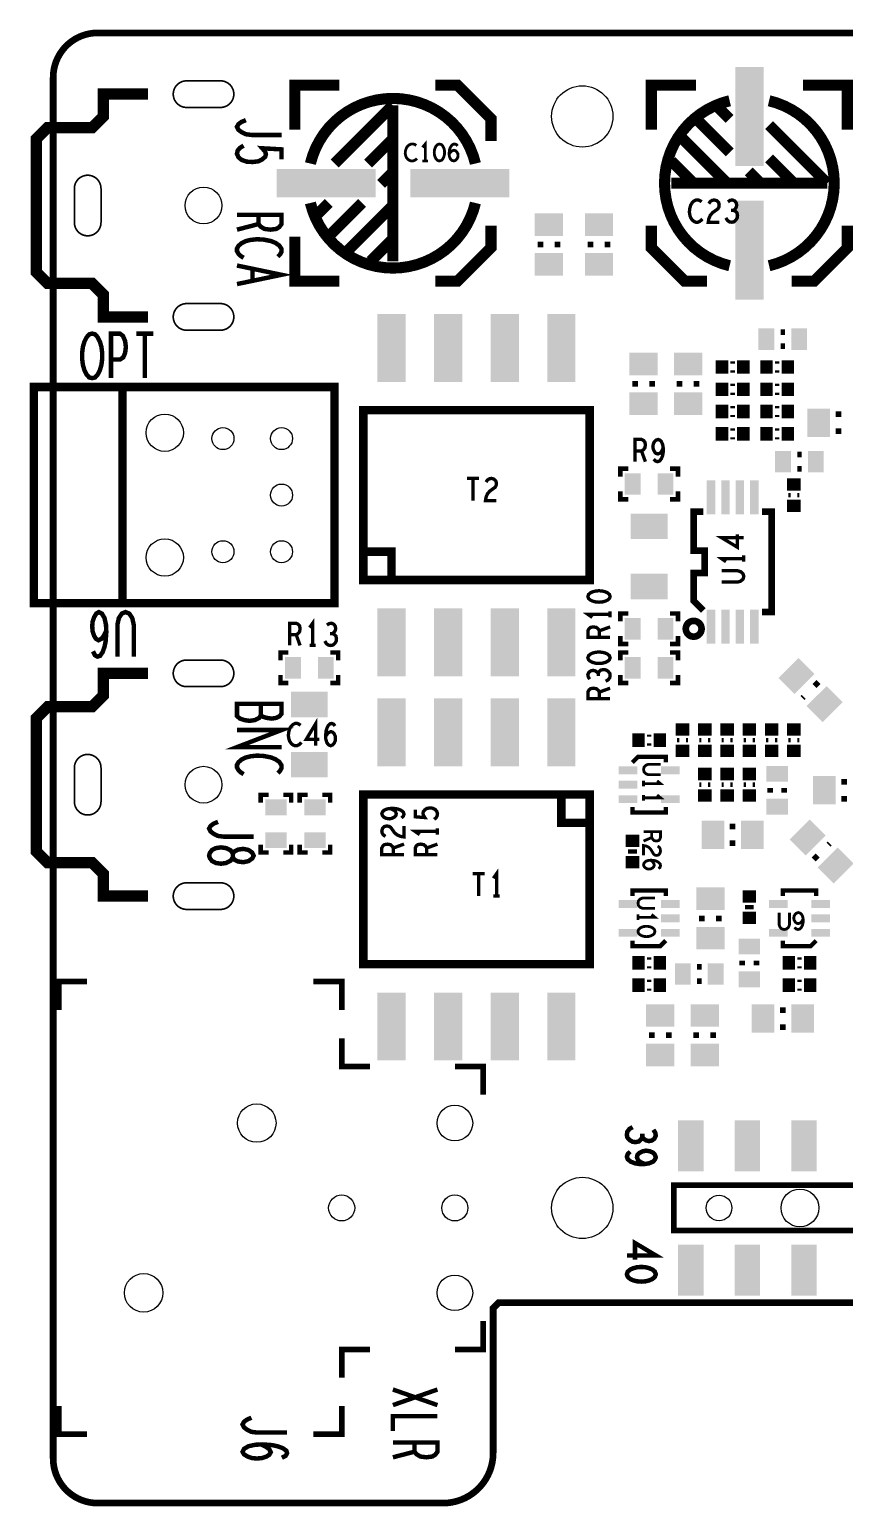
# Model space of a CAD drawing. Extents: x -1.1 to 98.7, y 7.6 to 73.9.
# Drawn here: x -1.1 to 35.5, y 7.6 to 73.9 of the extents above; entities that cross this region are included whole.
import ezdxf

# ---------------------------------------------------------------- set-up
doc = ezdxf.new("R2010")
doc.units = 0
doc.layers.get('0').update_dxf_attribs({"linetype": 'CONTINUOUS'})
for name, color, linetype in [('BOARD_ART', 7, 'CONTINUOUS'), ('PASTETOP_ART', 3, 'CONTINUOUS'), ('SILK_TOP_ART', 14, 'CONTINUOUS'), ('TRANSPORTPIAESII-1-4_DRL', 13, 'CONTINUOUS'), ('TRANSPORTPIAESII_ROU', 8, 'CONTINUOUS')]:
    doc.layers.add(name, color=color, linetype=linetype)

# ---------------------------------------------------------------- blocks, each defined once
blk = doc.blocks.new('RECTANGLE_72')
blk.add_solid([(0.4826, 0.3556), (0.4826, -0.3556), (-0.4826, 0.3556), (-0.4826, -0.3556)])
blk = doc.blocks.new('RECTANGLE_15')
blk.add_solid([(0.8255, 0.5715), (0.8255, -0.5715), (-0.8255, 0.5715), (-0.8255, -0.5715)])
blk = doc.blocks.new('RECTANGLE_18')
blk.add_solid([(0.508, 0.635), (0.508, -0.635), (-0.508, 0.635), (-0.508, -0.635)])
blk = doc.blocks.new('RECTANGLE_14')
blk.add_solid([(0.3556, 0.4826), (0.3556, -0.4826), (-0.3556, 0.4826), (-0.3556, -0.4826)])
blk = doc.blocks.new('CUSTOM_62')
for points in [[(-0.628616, 0.089804), (0.089804, 0.808224), (0.808224, 0.089804), (0.089804, 0.808224)], [(-0.808224, -0.089804), (-0.628616, 0.089804), (0.628616, -0.089804), (0.808224, 0.089804)], [(-0.089804, -0.808224), (-0.808224, -0.089804), (-0.089804, -0.808224), (0.628616, -0.089804)]]:
    blk.add_solid(points)
blk = doc.blocks.new('RECTANGLE_71')
blk.add_solid([(2.2225, 0.635), (2.2225, -0.635), (-2.2225, 0.635), (-2.2225, -0.635)])
blk = doc.blocks.new('RECTANGLE_63')
blk.add_solid([(0.1905, 0.762), (0.1905, -0.762), (-0.1905, 0.762), (-0.1905, -0.762)])
blk = doc.blocks.new('RECTANGLE_70')
blk.add_solid([(0.635, 2.2225), (0.635, -2.2225), (-0.635, 2.2225), (-0.635, -2.2225)])
blk = doc.blocks.new('RECTANGLE_68')
blk.add_solid([(0.635, 1.524), (0.635, -1.524), (-0.635, 1.524), (-0.635, -1.524)])
blk = doc.blocks.new('RECTANGLE_29')
blk.add_solid([(0.4191, 0.1778), (0.4191, -0.1778), (-0.4191, 0.1778), (-0.4191, -0.1778)])
blk = doc.blocks.new('RECTANGLE_17')
blk.add_solid([(0.2794, 0.3048), (0.2794, -0.3048), (-0.2794, 0.3048), (-0.2794, -0.3048)])
blk = doc.blocks.new('RECTANGLE_21')
blk.add_solid([(0.635, 0.508), (0.635, -0.508), (-0.635, 0.508), (-0.635, -0.508)])
blk = doc.blocks.new('RECTANGLE_16')
blk.add_solid([(0.3048, 0.2794), (0.3048, -0.2794), (-0.3048, 0.2794), (-0.3048, -0.2794)])
blk = doc.blocks.new('RECTANGLE_25')
blk.add_solid([(0.5715, 1.143), (0.5715, -1.143), (-0.5715, 1.143), (-0.5715, -1.143)])
blk = doc.blocks.new('ROUND_103')
blk.add_circle((0, 0), 0.495)
blk = doc.blocks.new('ROUND_26')
blk.add_circle((0, 0), 0.575)
blk = doc.blocks.new('ROUND_104')
blk.add_circle((0, 0), 0.584)
blk = doc.blocks.new('ROUND_106')
blk.add_circle((0, 0), 0.8)
blk = doc.blocks.new('ROUND_107')
blk.add_circle((0, 0), 0.826)
blk = doc.blocks.new('ROUND_27')
blk.add_circle((0, 0), 0.85)
blk = doc.blocks.new('ROUND_11')
blk.add_circle((0, 0), 0.838)
blk = doc.blocks.new('ROUND_108')
blk.add_circle((0, 0), 0.864)
blk = doc.blocks.new('ROUND_22')
blk.add_circle((0, 0), 1.375)

msp = doc.modelspace()

# ---------------------------------------------------------------- linework, layer by layer
at = {"layer": 'BOARD_ART', "const_width": 0.3}
for points in [[(2, 73.75, 0.4142136), (0, 71.75)], [(17.5, 7.75, 0.4142136), (19.75, 10)], [(0, 9.75, 0.4142136), (2, 7.75)]]:
    msp.add_lwpolyline(points, format="xyb", dxfattribs=at)
for points in [[(15, 73.75), (10, 73.75), (2, 73.75)], [(15, 73.75), (16.5, 73.75), (79, 73.75)], [(0, 71.75), (0, 9.75)], [(19.75, 10), (19.75, 16.5), (20, 16.75), (78.75, 16.75), (85.5, 16.75)], [(2, 7.75), (5, 7.75), (8, 7.75)], [(8, 7.75), (11.5, 7.75), (17.5, 7.75)]]:
    msp.add_lwpolyline(points, dxfattribs=at)
at = {"layer": 'SILK_TOP_ART'}
for points, const_width in [([(12.85, 71.4), (10.85, 71.4), (10.85, 69.4)], 0.5), ([(17.15, 71.4), (18.15, 71.4), (19.65, 69.9), (19.65, 68.9)], 0.5), ([(26.85, 69.4), (26.85, 71.4), (28.85, 71.4)], 0.5), ([(35.65, 69.4), (35.65, 71.4), (33.65, 71.4)], 0.5), ([(4.25, 61), (2.25, 61), (2.25, 62), (1.75, 62.5), (-0.25, 62.5), (-0.75, 63), (-0.75, 69), (-0.25, 69.5), (1.75, 69.5), (2.25, 70), (2.25, 71), (4.25, 71)], 0.508), ([(15.25, 70.5), (12.6349, 67.8849)], 0.5), ([(15.25, 63.5), (15.25, 70.5)], 0.5), ([(30.3651, 69.8849), (29.85, 70.4)], 0.5), ([(8.65, 69.8333), (8.45, 69.75), (8.3167, 69.65), (8.25, 69.5333), (8.3167, 69.4), (8.45, 69.3), (8.65, 69.2), (8.9166, 69.1667), (10.25, 69.1667)], 0.2), ([(30.3651, 68.3849), (28.95, 69.8)], 0.5), ([(34.75, 67), (32.1349, 69.6151)], 0.5), ([(15.25, 69), (14.1349, 67.8849)], 0.5), ([(30.25, 67), (28.25, 69)], 0.5), ([(8.5499, 68.6867), (8.3833, 68.5867), (8.2833, 68.47), (8.25, 68.32), (8.3167, 68.17), (8.45, 68.0533), (8.6833, 67.97), (8.95, 67.9533), (9.2166, 67.9867), (9.3833, 68.07), (9.5166, 68.1867), (9.55, 68.3033), (9.5166, 68.42), (9.3833, 68.57), (10.25, 68.52), (10.25, 68.07)], 0.2), ([(16.3003, 68.6985), (16.2368, 68.7366), (16.1628, 68.762), (16.0781, 68.762), (15.9828, 68.7239), (15.9088, 68.6604), (15.8558, 68.5842), (15.8135, 68.4572), (15.8029, 68.3429), (15.8241, 68.2286), (15.8558, 68.1524), (15.9193, 68.0762), (15.9934, 68.0254), (16.0675, 68), (16.1416, 68), (16.2157, 68.0254), (16.2792, 68.0635), (16.3321, 68.1143)], 0.127), ([(16.7025, 68), (16.7025, 68.762), (16.5755, 68.6096)], 0.127), ([(17.3375, 68.762), (17.2528, 68.7366), (17.1893, 68.6731), (17.147, 68.5969), (17.1152, 68.4953), (17.1047, 68.381), (17.1152, 68.2667), (17.147, 68.1651), (17.1893, 68.0889), (17.2528, 68.0254), (17.3375, 68), (17.4222, 68.0254), (17.4857, 68.0889), (17.528, 68.1651), (17.5598, 68.2667), (17.5703, 68.381), (17.5598, 68.4953), (17.528, 68.5969), (17.4857, 68.6731), (17.4222, 68.7366), (17.3375, 68.762)], 0.127), ([(17.7714, 68.3175), (17.8455, 68.4064), (17.909, 68.4572), (17.9937, 68.4826), (18.0678, 68.4572), (18.1207, 68.4064), (18.163, 68.3302), (18.1736, 68.2413), (18.163, 68.1651), (18.1207, 68.0889), (18.0572, 68.0254), (17.9831, 68), (17.8984, 68.0254), (17.8243, 68.1016), (17.782, 68.2159), (17.7714, 68.3429), (17.7926, 68.508), (17.8243, 68.5969), (17.8772, 68.6858), (17.9513, 68.7493), (18.0254, 68.762), (18.0995, 68.7366), (18.1524, 68.6731)], 0.127), ([(33.25, 67), (32.1349, 68.1151)], 0.5), ([(15.25, 67.5), (14.7224, 66.9724)], 0.5), ([(16.5755, 68), (16.8295, 68)], 0.127), ([(28.75, 67), (27.75, 68)], 0.5), ([(31.75, 67), (31.2224, 67.5276)], 0.5), ([(27.75, 67), (34.75, 67)], 0.5), ([(12.3651, 66.1151), (11.85, 65.6)], 0.5), ([(13.8651, 66.1151), (12.45, 64.7)], 0.5), ([(29.1067, 66.1667), (29.0367, 66.2167), (28.955, 66.25), (28.8617, 66.25), (28.7567, 66.2), (28.675, 66.1167), (28.6167, 66.0167), (28.57, 65.85), (28.5583, 65.7), (28.5817, 65.55), (28.6167, 65.45), (28.6867, 65.35), (28.7683, 65.2833), (28.85, 65.25), (28.9317, 65.25), (29.0133, 65.2833), (29.0833, 65.3333), (29.1417, 65.4)], 0.15), ([(29.4283, 66.0833), (29.4983, 66.1833), (29.58, 66.2333), (29.6733, 66.25), (29.79, 66.2167), (29.8717, 66.1333), (29.895, 66.0333), (29.8833, 65.9333), (29.8367, 65.85), (29.6033, 65.6833), (29.4983, 65.5667), (29.4283, 65.4), (29.405, 65.25), (29.895, 65.25)], 0.15), ([(30.5317, 65.7833), (30.6017, 65.8333), (30.66, 65.9166), (30.6833, 66.0167), (30.66, 66.1167), (30.6017, 66.2), (30.4967, 66.25), (30.3917, 66.2333), (30.2867, 66.1667)], 0.15), ([(8.25, 65.5833), (10.25, 65.5833), (10.25, 65.1667), (10.15, 65.0333), (10.0167, 64.95), (9.75, 64.9167), (9.4833, 64.95), (9.3167, 65.05), (9.2166, 65.1667), (9.2166, 65.5833)], 0.2), ([(15.25, 66), (13.25, 64)], 0.5), ([(30.1933, 65.45), (30.2633, 65.3333), (30.3567, 65.2667), (30.4617, 65.25), (30.555, 65.2667), (30.6483, 65.35), (30.7067, 65.45), (30.7183, 65.55), (30.695, 65.6666), (30.6133, 65.75), (30.5317, 65.7833), (30.4267, 65.7833)], 0.15), ([(9.2166, 65.1667), (8.25, 64.9167)], 0.2), ([(17.15, 62.6), (18.15, 62.6), (19.65, 64.1), (19.65, 65.1)], 0.5), ([(26.85, 65.1), (26.85, 64.1), (28.35, 62.6), (29.35, 62.6)], 0.5), ([(35.65, 65.1), (35.65, 64.1), (34.15, 62.6), (33.15, 62.6)], 0.5), ([(10.0833, 63.7033), (10.1833, 63.8033), (10.25, 63.92), (10.25, 64.0533), (10.15, 64.2034), (9.9833, 64.32), (9.7833, 64.4033), (9.45, 64.47), (9.15, 64.4867), (8.85, 64.4533), (8.65, 64.4033), (8.45, 64.3033), (8.3167, 64.1867), (8.25, 64.07), (8.25, 63.9533), (8.3167, 63.8367), (8.4166, 63.7367), (8.5499, 63.6533)], 0.2), ([(12.85, 62.6), (10.85, 62.6), (10.85, 64.6)], 0.5), ([(15.25, 64.5), (14.25, 63.5)], 0.5), ([(21.996, 64.25), (21.742, 64.25)], 0.254), ([(22.758, 64.25), (22.504, 64.25)], 0.254), ([(24.246, 64.25), (23.992, 64.25)], 0.254), ([(25.008, 64.25), (24.754, 64.25)], 0.254), ([(8.25, 63.3067), (10.25, 62.89), (8.25, 62.4733)], 0.2), ([(8.95, 62.6233), (8.95, 63.1567)], 0.2), ([(1.75, 58.25), (1.6166, 58.2833), (1.5, 58.4166), (1.4, 58.6166), (1.3333, 58.85), (1.3, 59.1167), (1.3, 59.3833), (1.3333, 59.65), (1.4, 59.8834), (1.5, 60.0833), (1.6166, 60.2167), (1.75, 60.25), (1.8833, 60.2167), (2, 60.0833), (2.1, 59.8834), (2.1667, 59.65), (2.2, 59.3833), (2.2, 59.1167), (2.1667, 58.85), (2.1, 58.6166), (2, 58.4166), (1.8833, 58.2833), (1.75, 58.25)], 0.2), ([(2.5967, 58.25), (2.5967, 60.25), (2.9967, 60.25), (3.13, 60.15), (3.23, 59.9167), (3.2633, 59.65), (3.23, 59.3833), (3.1467, 59.1833), (2.9967, 59.0833), (2.5967, 59.0833)], 0.2), ([(3.7267, 60.25), (4.4933, 60.25)], 0.2), ([(4.11, 60.25), (4.11, 58.25)], 0.2), ([(32.75, 60.4445), (32.75, 60.1905)], 0.2032), ([(32.75, 59.8095), (32.75, 59.5555)], 0.2032), ([(30.5, 58.9), (30.5, 59)], 0.2032), ([(32.5, 59), (32.5, 58.9)], 0.2032), ([(30.5, 58.5), (30.5, 58.6)], 0.2032), ([(32.5, 58.6), (32.5, 58.5)], 0.2032), ([(-0.87, 48.15), (12.63, 48.15), (12.63, 57.85), (-0.87, 57.85), (-0.87, 48.15)], 0.381), ([(3.11, 48.15), (3.11, 57.85)], 0.381), ([(26.246, 58), (25.992, 58)], 0.254), ([(27.008, 58), (26.754, 58)], 0.254), ([(28.246, 58), (27.992, 58)], 0.254), ([(29.008, 58), (28.754, 58)], 0.254), ([(30.5, 57.9), (30.5, 58)], 0.2032), ([(30.5, 57.5), (30.5, 57.6)], 0.2032), ([(32.5, 58), (32.5, 57.9)], 0.2032), ([(32.5, 57.6), (32.5, 57.5)], 0.2032), ([(30.5, 56.9), (30.5, 57)], 0.2032), ([(32.5, 57), (32.5, 56.9)], 0.2032), ([(13.92, 56.81), (13.92, 49.19), (24.08, 49.19), (24.08, 56.81), (13.92, 56.81)], 0.381), ([(30.5, 56.5), (30.5, 56.6)], 0.2032), ([(32.5, 56.6), (32.5, 56.5)], 0.2032), ([(35.25, 56.504), (35.25, 56.758)], 0.254), ([(30.5, 55.9), (30.5, 56)], 0.2032), ([(30.5, 55.5), (30.5, 55.6)], 0.2032), ([(32.5, 56), (32.5, 55.9)], 0.2032), ([(32.5, 55.6), (32.5, 55.5)], 0.2032), ([(35.25, 55.742), (35.25, 55.996)], 0.254), ([(26.1167, 54.5), (26.1167, 55.5), (26.4083, 55.5), (26.5017, 55.45), (26.56, 55.3833), (26.5833, 55.25), (26.56, 55.1167), (26.49, 55.0333), (26.4083, 54.9833), (26.1167, 54.9833)], 0.15), ([(26.4083, 54.9833), (26.5833, 54.5)], 0.15), ([(26.9517, 54.6166), (27.0333, 54.5333), (27.1267, 54.5), (27.22, 54.5333), (27.3017, 54.6333), (27.36, 54.7833), (27.3833, 54.9333), (27.3833, 55.1167), (27.36, 55.2667), (27.3017, 55.4), (27.2317, 55.4667), (27.15, 55.5), (27.0567, 55.4667), (26.9867, 55.4), (26.94, 55.3), (26.9167, 55.1666), (26.94, 55.05), (26.9983, 54.9333), (27.0683, 54.8666), (27.15, 54.85), (27.2433, 54.8833), (27.3133, 54.9667), (27.3833, 55.1167)], 0.15), ([(33.5, 54.9445), (33.5, 54.6905)], 0.2032), ([(33.5, 54.3095), (33.5, 54.0555)], 0.2032), ([(18.5817, 53.75), (19.1183, 53.75)], 0.15), ([(18.85, 53.75), (18.85, 52.75)], 0.15), ([(19.4283, 53.5833), (19.4983, 53.6833), (19.58, 53.7333), (19.6733, 53.75), (19.79, 53.7167), (19.8717, 53.6333), (19.895, 53.5333), (19.8833, 53.4333), (19.8367, 53.35), (19.6033, 53.1833), (19.4983, 53.0667), (19.4283, 52.9), (19.405, 52.75), (19.895, 52.75)], 0.15), ([(25.8102, 54.1858), (25.4546, 54.1858), (25.4546, 53.8302)], 0.2032), ([(28.0454, 53.8302), (28.0454, 54.1858), (27.6898, 54.1858)], 0.2032), ([(25.4546, 53.1698), (25.4546, 52.8142), (25.8102, 52.8142)], 0.2032), ([(27.6898, 52.8142), (28.0454, 52.8142), (28.0454, 53.1698)], 0.2032), ([(33.1, 53), (33, 53)], 0.2032), ([(33.5, 53), (33.4, 53)], 0.2032), ([(29.1846, 47.8154), (28.75, 48.25), (28.75, 49.5), (29.25, 49.5), (29.25, 50.5), (28.75, 50.5), (28.75, 52.25), (29.1846, 52.25)], 0.3), ([(31.8154, 47.75), (32.25, 47.75), (32.25, 52.25), (31.8154, 52.25)], 0.3), ([(31, 51.09), (30, 51.09), (30.7167, 50.6583), (30.7167, 51.2417)], 0.15), ([(13.92, 50.46), (15.19, 50.46), (15.19, 49.19)], 0.381), ([(31, 50.15), (30, 50.15), (30.2, 50.01)], 0.15), ([(31, 50.01), (31, 50.29)], 0.15), ([(30, 49.0933), (30.7167, 49.0933), (30.8667, 49.14), (30.9667, 49.2333), (31, 49.35), (30.9667, 49.4667), (30.8667, 49.56), (30.7167, 49.6067), (30, 49.6067)], 0.15), ([(24, 48.45), (24.0333, 48.3567), (24.1167, 48.2867), (24.2167, 48.24), (24.35, 48.205), (24.5, 48.1933), (24.65, 48.205), (24.7833, 48.24), (24.8834, 48.2867), (24.9667, 48.3567), (25, 48.45), (24.9667, 48.5433), (24.8834, 48.6133), (24.7833, 48.66), (24.65, 48.695), (24.5, 48.7067), (24.35, 48.695), (24.2167, 48.66), (24.1167, 48.6133), (24.0333, 48.5433), (24, 48.45)], 0.15), ([(2.3867, 46.9167), (2.27, 46.6833), (2.17, 46.55), (2.0367, 46.4834), (1.92, 46.55), (1.8367, 46.6833), (1.77, 46.8833), (1.7533, 47.1167), (1.77, 47.3167), (1.8367, 47.5167), (1.9367, 47.6833), (2.0533, 47.75), (2.1867, 47.6833), (2.3033, 47.4834), (2.37, 47.1833), (2.3867, 46.85), (2.3533, 46.4167), (2.3033, 46.1833), (2.22, 45.95), (2.1033, 45.7833), (1.9867, 45.75), (1.87, 45.8167), (1.7867, 45.9833)], 0.2), ([(3.6167, 45.75), (3.6167, 47.1833), (3.55, 47.4834), (3.4167, 47.6833), (3.25, 47.75), (3.0833, 47.6833), (2.95, 47.4834), (2.8833, 47.1833), (2.8833, 45.75)], 0.2), ([(25, 47.51), (25, 47.79)], 0.15), ([(25.8102, 47.6858), (25.4546, 47.6858), (25.4546, 47.3302)], 0.2032), ([(28.0454, 47.3302), (28.0454, 47.6858), (27.6898, 47.6858)], 0.2032), ([(10.6167, 46.25), (10.6167, 47.25), (10.9083, 47.25), (11.0017, 47.2), (11.06, 47.1333), (11.0833, 47), (11.06, 46.8667), (10.99, 46.7833), (10.9083, 46.7333), (10.6167, 46.7333)], 0.15), ([(11.65, 46.25), (11.65, 47.25), (11.51, 47.05)], 0.15), ([(12.5317, 46.7833), (12.6017, 46.8333), (12.66, 46.9166), (12.6833, 47.0167), (12.66, 47.1167), (12.6017, 47.2), (12.4967, 47.25), (12.3917, 47.2333), (12.2867, 47.1667)], 0.15), ([(25, 47.65), (24, 47.65), (24.2, 47.51)], 0.15), ([(25, 46.6167), (24, 46.6167), (24, 46.9083), (24.05, 47.0017), (24.1167, 47.06), (24.25, 47.0833), (24.3833, 47.06), (24.4667, 46.99), (24.5167, 46.9083), (24.5167, 46.6167)], 0.15), ([(24.5167, 46.9083), (25, 47.0833)], 0.15), ([(10.9083, 46.7333), (11.0833, 46.25)], 0.15), ([(12.1933, 46.45), (12.2633, 46.3333), (12.3567, 46.2667), (12.4617, 46.25), (12.555, 46.2667), (12.6483, 46.35), (12.7067, 46.45), (12.7183, 46.55), (12.695, 46.6666), (12.6133, 46.75), (12.5317, 46.7833), (12.4267, 46.7833)], 0.15), ([(25.4546, 46.6698), (25.4546, 46.3142), (25.8102, 46.3142)], 0.2032), ([(27.6898, 46.3142), (28.0454, 46.3142), (28.0454, 46.6698)], 0.2032), ([(10.5602, 45.9358), (10.2046, 45.9358), (10.2046, 45.5802)], 0.2032), ([(11.51, 46.25), (11.79, 46.25)], 0.15), ([(12.7954, 45.5802), (12.7954, 45.9358), (12.4398, 45.9358)], 0.2032), ([(24, 45.7), (24.0333, 45.6067), (24.1167, 45.5367), (24.2167, 45.49), (24.35, 45.455), (24.5, 45.4433), (24.65, 45.455), (24.7833, 45.49), (24.8834, 45.5367), (24.9667, 45.6067), (25, 45.7), (24.9667, 45.7933), (24.8834, 45.8633), (24.7833, 45.91), (24.65, 45.945), (24.5, 45.9567), (24.35, 45.945), (24.2167, 45.91), (24.1167, 45.8633), (24.0333, 45.7933), (24, 45.7)], 0.15), ([(25.8102, 45.9358), (25.4546, 45.9358), (25.4546, 45.5802)], 0.2032), ([(28.0454, 45.5802), (28.0454, 45.9358), (27.6898, 45.9358)], 0.2032), ([(4.25, 35), (2.25, 35), (2.25, 36), (1.75, 36.5), (-0.25, 36.5), (-0.75, 37), (-0.75, 43), (-0.25, 43.5), (1.75, 43.5), (2.25, 44), (2.25, 45), (4.25, 45)], 0.508), ([(24.4667, 44.9817), (24.4167, 45.0517), (24.3334, 45.11), (24.2333, 45.1333), (24.1333, 45.11), (24.05, 45.0517), (24, 44.9467), (24.0167, 44.8417), (24.0833, 44.7367)], 0.15), ([(24.8, 44.6433), (24.9167, 44.7133), (24.9833, 44.8067), (25, 44.9117), (24.9833, 45.005), (24.9, 45.0983), (24.8, 45.1567), (24.7, 45.1683), (24.5834, 45.145), (24.5, 45.0633), (24.4667, 44.9817), (24.4667, 44.8767)], 0.15), ([(10.2046, 44.9198), (10.2046, 44.5642), (10.5602, 44.5642)], 0.2032), ([(12.4398, 44.5642), (12.7954, 44.5642), (12.7954, 44.9198)], 0.2032), ([(25.4546, 44.9198), (25.4546, 44.5642), (25.8102, 44.5642)], 0.2032), ([(27.6898, 44.5642), (28.0454, 44.5642), (28.0454, 44.9198)], 0.2032), ([(34.1796, 44.4296), (34.3592, 44.6092)], 0.254), ([(25, 43.8667), (24, 43.8667), (24, 44.1583), (24.05, 44.2517), (24.1167, 44.31), (24.25, 44.3333), (24.3833, 44.31), (24.4667, 44.24), (24.5167, 44.1583), (24.5167, 43.8667)], 0.15), ([(24.5167, 44.1583), (25, 44.3333)], 0.15), ([(33.6408, 43.8908), (33.6935, 43.9435)], 0.254), ([(9.3167, 43.1167), (9.4167, 43.05), (9.5833, 43), (9.8167, 42.9667), (10.0167, 43), (10.15, 43.0667), (10.25, 43.1833), (10.25, 43.6333), (8.25, 43.6333), (8.25, 43.0833), (8.3833, 42.9667), (8.5833, 42.9), (8.8167, 42.8667), (9.05, 42.9), (9.25, 43), (9.3167, 43.1167), (9.3167, 43.6333)], 0.2), ([(8.25, 42.4533), (10.25, 42.4533), (8.25, 41.6867), (10.25, 41.6867)], 0.2), ([(11.1067, 42.6667), (11.0367, 42.7167), (10.955, 42.75), (10.8617, 42.75), (10.7567, 42.7), (10.675, 42.6167), (10.6167, 42.5167), (10.57, 42.35), (10.5583, 42.2), (10.5817, 42.05), (10.6167, 41.95), (10.6867, 41.85), (10.7683, 41.7833), (10.85, 41.75), (10.9317, 41.75), (11.0133, 41.7833), (11.0833, 41.8333), (11.1417, 41.9)], 0.15), ([(11.79, 41.75), (11.79, 42.75), (11.3583, 42.0333), (11.9417, 42.0333)], 0.15), ([(12.2283, 42.1666), (12.31, 42.2833), (12.38, 42.35), (12.4733, 42.3833), (12.555, 42.35), (12.6133, 42.2833), (12.66, 42.1833), (12.6717, 42.0667), (12.66, 41.9667), (12.6133, 41.8666), (12.5433, 41.7833), (12.4617, 41.75), (12.3683, 41.7833), (12.2867, 41.8833), (12.24, 42.0333), (12.2283, 42.2), (12.2517, 42.4166), (12.2867, 42.5333), (12.345, 42.65), (12.4267, 42.7333), (12.5083, 42.75), (12.59, 42.7167), (12.6483, 42.6333)], 0.15), ([(26.75, 42.15), (26.75, 42.25)], 0.2032), ([(26.75, 41.75), (26.75, 41.85)], 0.2032), ([(28, 42), (28.1, 42)], 0.2032), ([(28.4, 42), (28.5, 42)], 0.2032), ([(29, 42), (29.1, 42)], 0.2032), ([(29.4, 42), (29.5, 42)], 0.2032), ([(30, 42), (30.1, 42)], 0.2032), ([(30.4, 42), (30.5, 42)], 0.2032), ([(31, 42), (31.1, 42)], 0.2032), ([(31.4, 42), (31.5, 42)], 0.2032), ([(32, 42), (32.1, 42)], 0.2032), ([(32.4, 42), (32.5, 42)], 0.2032), ([(33, 42), (33.1, 42)], 0.2032), ([(33.4, 42), (33.5, 42)], 0.2032), ([(10.0833, 40.5233), (10.1833, 40.6233), (10.25, 40.74), (10.25, 40.8733), (10.15, 41.0234), (9.9833, 41.14), (9.7833, 41.2233), (9.45, 41.29), (9.15, 41.3067), (8.85, 41.2733), (8.65, 41.2233), (8.45, 41.1233), (8.3167, 41.0067), (8.25, 40.89), (8.25, 40.7733), (8.3167, 40.6567), (8.4166, 40.5567), (8.5499, 40.4733)], 0.2), ([(26, 41), (26.25, 41.25), (27.5, 41.25), (27.5, 41)], 0.2), ([(27.262, 40.9153), (26.7159, 40.9153), (26.6016, 40.873), (26.5254, 40.7883), (26.5, 40.6825), (26.5254, 40.5767), (26.6016, 40.492), (26.7159, 40.4497), (27.262, 40.4497)], 0.127), ([(26.5, 40.0475), (27.262, 40.0475), (27.1096, 40.1745)], 0.127), ([(26.5, 40.1745), (26.5, 39.9205)], 0.127), ([(29.1, 40), (29, 40)], 0.2032), ([(29.5, 40), (29.4, 40)], 0.2032), ([(30.1, 40), (30, 40)], 0.2032), ([(30.5, 40), (30.4, 40)], 0.2032), ([(31.1, 40), (31, 40)], 0.2032), ([(31.5, 40), (31.4, 40)], 0.2032), ([(32.3095, 39.75), (32.0555, 39.75)], 0.2032), ([(32.9445, 39.75), (32.6905, 39.75)], 0.2032), ([(35.5, 40.258), (35.5, 40.004)], 0.254), ([(9.6698, 39.5454), (9.3142, 39.5454), (9.3142, 39.1898)], 0.2032), ([(10.6858, 39.1898), (10.6858, 39.5454), (10.3302, 39.5454)], 0.2032), ([(11.4198, 39.5454), (11.0642, 39.5454), (11.0642, 39.1898)], 0.2032), ([(12.4358, 39.1898), (12.4358, 39.5454), (12.0802, 39.5454)], 0.2032), ([(24.08, 31.94), (24.08, 39.56), (13.92, 39.56), (13.92, 31.94), (24.08, 31.94)], 0.381), ([(24.08, 38.29), (22.81, 38.29), (22.81, 39.56)], 0.381), ([(26.5, 39.4125), (27.262, 39.4125), (27.1096, 39.5395)], 0.127), ([(26.5, 39.5395), (26.5, 39.2855)], 0.127), ([(35.5, 39.496), (35.5, 39.242)], 0.254), ([(15.6334, 38.5017), (15.7167, 38.5833), (15.75, 38.6767), (15.7167, 38.77), (15.6167, 38.8517), (15.4667, 38.91), (15.3167, 38.9333), (15.1333, 38.9333), (14.9833, 38.91), (14.85, 38.8517), (14.7833, 38.7817), (14.75, 38.7), (14.7833, 38.6067), (14.85, 38.5367), (14.95, 38.49), (15.0834, 38.4667), (15.2, 38.49), (15.3167, 38.5483), (15.3834, 38.6183), (15.4, 38.7), (15.3667, 38.7933), (15.2833, 38.8633), (15.1333, 38.9333)], 0.15), ([(17.1, 38.4433), (17.1833, 38.5133), (17.2333, 38.595), (17.25, 38.7), (17.2167, 38.805), (17.15, 38.8867), (17.0333, 38.945), (16.9, 38.9567), (16.7667, 38.9333), (16.6833, 38.875), (16.6167, 38.7933), (16.6, 38.7117), (16.6167, 38.63), (16.6833, 38.525), (16.25, 38.56), (16.25, 38.875)], 0.15), ([(27.5, 39), (27.5, 38.75), (26, 38.75), (26, 39)], 0.2), ([(7.4, 38.3333), (7.2, 38.25), (7.0667, 38.15), (7, 38.0333), (7.0667, 37.9), (7.2, 37.8), (7.4, 37.7), (7.6666, 37.6667), (9, 37.6667)], 0.2), ([(14.9167, 37.6783), (14.8167, 37.7483), (14.7667, 37.83), (14.75, 37.9233), (14.7833, 38.04), (14.8667, 38.1217), (14.9667, 38.145), (15.0667, 38.1333), (15.15, 38.0867), (15.3167, 37.8533), (15.4333, 37.7483), (15.6, 37.6783), (15.75, 37.655), (15.75, 38.145)], 0.15), ([(17.25, 37.9), (16.25, 37.9), (16.45, 37.76)], 0.15), ([(17.25, 37.76), (17.25, 38.04)], 0.15), ([(26.5, 37.8942), (27.262, 37.8942), (27.262, 37.6296), (27.2239, 37.5449), (27.1731, 37.492), (27.0715, 37.4708), (26.9699, 37.492), (26.9064, 37.5555), (26.8683, 37.6296), (26.8683, 37.8942)], 0.127), ([(30.5, 38.004), (30.5, 38.258)], 0.254), ([(7, 36.82), (7.0333, 36.7033), (7.1333, 36.57), (7.2999, 36.4867), (7.5333, 36.4533), (7.7666, 36.4867), (7.9666, 36.5867), (8.0667, 36.7367), (8.0667, 36.9033), (8.1333, 37.0033), (8.3, 37.0867), (8.5333, 37.12), (8.7667, 37.07), (8.9333, 36.9534), (9, 36.82), (8.9333, 36.6867), (8.7667, 36.57), (8.5333, 36.52), (8.3, 36.5533), (8.1333, 36.6367), (8.0667, 36.7367), (8.0667, 36.9033), (7.9666, 37.0533), (7.7666, 37.1533), (7.5333, 37.1867), (7.2999, 37.1533), (7.1333, 37.07), (7.0333, 36.9367), (7, 36.82)], 0.2), ([(9.3142, 37.3102), (9.3142, 36.9546), (9.6698, 36.9546)], 0.2032), ([(10.3302, 36.9546), (10.6858, 36.9546), (10.6858, 37.3102)], 0.2032), ([(11.0642, 37.3102), (11.0642, 36.9546), (11.4198, 36.9546)], 0.2032), ([(12.0802, 36.9546), (12.4358, 36.9546), (12.4358, 37.3102)], 0.2032), ([(15.75, 36.8667), (14.75, 36.8667), (14.75, 37.1583), (14.8, 37.2517), (14.8667, 37.31), (15, 37.3333), (15.1333, 37.31), (15.2167, 37.24), (15.2667, 37.1583), (15.2667, 36.8667)], 0.15), ([(15.2667, 37.1583), (15.75, 37.3333)], 0.15), ([(17.25, 36.8667), (16.25, 36.8667), (16.25, 37.1583), (16.3, 37.2517), (16.3667, 37.31), (16.5, 37.3333), (16.6333, 37.31), (16.7167, 37.24), (16.7667, 37.1583), (16.7667, 36.8667)], 0.15), ([(16.7667, 37.1583), (17.25, 37.3333)], 0.15), ([(26.8683, 37.6296), (26.5, 37.4708)], 0.127), ([(27.135, 37.2486), (27.2112, 37.1851), (27.2493, 37.111), (27.262, 37.0263), (27.2366, 36.9205), (27.1731, 36.8464), (27.0969, 36.8252), (27.0207, 36.8358), (26.9572, 36.8782), (26.8302, 37.0898), (26.7413, 37.1851), (26.6143, 37.2486), (26.5, 37.2698), (26.5, 36.8252)], 0.127), ([(30.5, 37.242), (30.5, 37.496)], 0.254), ([(34.8592, 37.3592), (34.8065, 37.3065)], 0.254), ([(26.2, 37), (25.8, 37)], 0.2032), ([(26.8175, 36.6136), (26.9064, 36.5395), (26.9572, 36.476), (26.9826, 36.3913), (26.9572, 36.3172), (26.9064, 36.2643), (26.8302, 36.222), (26.7413, 36.2114), (26.6651, 36.222), (26.5889, 36.2643), (26.5254, 36.3278), (26.5, 36.4019), (26.5254, 36.4866), (26.6016, 36.5607), (26.7159, 36.603), (26.8429, 36.6136), (27.008, 36.5924), (27.0969, 36.5607), (27.1858, 36.5078), (27.2493, 36.4337), (27.262, 36.3596), (27.2366, 36.2855), (27.1731, 36.2326)], 0.127), ([(34.3204, 36.8204), (34.1408, 36.6408)], 0.254), ([(18.8317, 36), (19.3683, 36)], 0.15), ([(19.1, 36), (19.1, 35)], 0.15), ([(19.9, 35), (19.9, 36), (19.76, 35.8)], 0.15), ([(26, 35), (26, 35.25), (27.5, 35.25), (27.5, 35)], 0.2), ([(32.75, 35), (32.75, 35.25), (34.25, 35.25), (34.25, 35)], 0.2), ([(19.76, 35), (20.04, 35)], 0.15), ([(27.012, 34.9153), (26.4659, 34.9153), (26.3516, 34.873), (26.2754, 34.7883), (26.25, 34.6825), (26.2754, 34.5767), (26.3516, 34.492), (26.4659, 34.4497), (27.012, 34.4497)], 0.127), ([(31.05, 34.5), (31.45, 34.5)], 0.2032), ([(26.25, 34.0475), (27.012, 34.0475), (26.8596, 34.1745)], 0.127), ([(26.25, 34.1745), (26.25, 33.9205)], 0.127), ([(28.992, 34), (29.246, 34)], 0.254), ([(29.754, 34), (30.008, 34)], 0.254), ([(32.5847, 34.262), (32.5847, 33.7159), (32.627, 33.6016), (32.7117, 33.5254), (32.8175, 33.5), (32.9233, 33.5254), (33.008, 33.6016), (33.0503, 33.7159), (33.0503, 34.262)], 0.127), ([(33.2726, 33.5889), (33.3467, 33.5254), (33.4313, 33.5), (33.516, 33.5254), (33.5901, 33.6016), (33.643, 33.7159), (33.6642, 33.8302), (33.6642, 33.9699), (33.643, 34.0842), (33.5901, 34.1858), (33.5266, 34.2366), (33.4525, 34.262), (33.3678, 34.2366), (33.3043, 34.1858), (33.262, 34.1096), (33.2408, 34.008), (33.262, 33.9191), (33.3149, 33.8302), (33.3784, 33.7794), (33.4525, 33.7667), (33.5372, 33.7921), (33.6007, 33.8556), (33.6642, 33.9699)], 0.127), ([(27.012, 33.4125), (26.9866, 33.4972), (26.9231, 33.5607), (26.8469, 33.603), (26.7453, 33.6348), (26.631, 33.6453), (26.5167, 33.6348), (26.4151, 33.603), (26.3389, 33.5607), (26.2754, 33.4972), (26.25, 33.4125), (26.2754, 33.3278), (26.3389, 33.2643), (26.4151, 33.222), (26.5167, 33.1902), (26.631, 33.1797), (26.7453, 33.1902), (26.8469, 33.222), (26.9231, 33.2643), (26.9866, 33.3278), (27.012, 33.4125)], 0.127), ([(27.5, 33), (27.25, 32.75), (26, 32.75), (26, 33)], 0.2), ([(34.25, 33), (34, 32.75), (32.75, 32.75), (32.75, 33)], 0.2), ([(26.75, 32.25), (26.75, 32.15)], 0.2032), ([(26.75, 31.85), (26.75, 31.75)], 0.2032), ([(29, 31.6905), (29, 31.9445)], 0.2032), ([(31.0595, 32), (30.8055, 32)], 0.2032), ([(31.6945, 32), (31.4405, 32)], 0.2032), ([(33.5, 32.25), (33.5, 32.15)], 0.2032), ([(33.5, 31.85), (33.5, 31.75)], 0.2032), ([(0.25, 29.89), (0.25, 31.16), (1.52, 31.16)], 0.254), ([(12.95, 29.89), (12.95, 31.16), (11.68, 31.16)], 0.254), ([(26.75, 31.25), (26.75, 31.15)], 0.2032), ([(29, 31.0555), (29, 31.3095)], 0.2032), ([(33.5, 31.25), (33.5, 31.15)], 0.2032), ([(26.75, 30.85), (26.75, 30.75)], 0.2032), ([(33.5, 30.85), (33.5, 30.75)], 0.2032), ([(32.75, 29.754), (32.75, 30.008)], 0.254), ([(32.75, 28.992), (32.75, 29.246)], 0.254), ([(14.22, 27.35), (12.95, 27.35), (12.95, 28.62)], 0.254), ([(26.996, 28.75), (26.742, 28.75)], 0.254), ([(27.758, 28.75), (27.504, 28.75)], 0.254), ([(28.996, 28.75), (28.742, 28.75)], 0.254), ([(29.758, 28.75), (29.504, 28.75)], 0.254), ([(19.3, 26.08), (19.3, 27.35), (18.03, 27.35)], 0.254), ([(26.01, 24.63), (25.8583, 24.54), (25.7717, 24.42), (25.75, 24.285), (25.7717, 24.165), (25.88, 24.045), (26.01, 23.97), (26.14, 23.955), (26.2916, 23.985), (26.4, 24.09), (26.4433, 24.195), (26.4433, 24.33)], 0.2), ([(26.4433, 24.195), (26.5083, 24.105), (26.6166, 24.03), (26.7467, 24), (26.8767, 24.03), (26.985, 24.105), (27.05, 24.24), (27.0283, 24.375), (26.9417, 24.51)], 0.2), ([(25.9016, 23.528), (25.7933, 23.423), (25.75, 23.303), (25.7933, 23.183), (25.9233, 23.078), (26.1183, 23.003), (26.3133, 22.973), (26.5517, 22.973), (26.7467, 23.003), (26.92, 23.078), (27.0067, 23.168), (27.05, 23.273), (27.0067, 23.393), (26.92, 23.483), (26.79, 23.543), (26.6166, 23.573), (26.465, 23.543), (26.3133, 23.468), (26.2266, 23.378), (26.205, 23.273), (26.2483, 23.153), (26.3567, 23.063), (26.5517, 22.973)], 0.2), ([(27.858, 22.016), (27.858, 19.984), (77.134, 19.984), (77.642, 20.492), (77.642, 22.016), (27.858, 22.016)], 0.254), ([(25.75, 18.87), (27.05, 18.87), (26.1183, 19.425), (26.1183, 18.675)], 0.2), ([(27.05, 18.023), (27.0067, 18.143), (26.8983, 18.233), (26.7684, 18.293), (26.595, 18.338), (26.4, 18.353), (26.205, 18.338), (26.0316, 18.293), (25.9016, 18.233), (25.7933, 18.143), (25.75, 18.023), (25.7933, 17.903), (25.9016, 17.813), (26.0316, 17.753), (26.205, 17.708), (26.4, 17.693), (26.595, 17.708), (26.7684, 17.753), (26.8983, 17.813), (27.0067, 17.903), (27.05, 18.023)], 0.2), ([(19.3, 15.92), (19.3, 14.65), (18.03, 14.65)], 0.254), ([(14.22, 14.65), (12.95, 14.65), (12.95, 13.38)], 0.254), ([(15.25, 12.85), (17.25, 12.15)], 0.2), ([(17.25, 12.85), (15.25, 12.15)], 0.2), ([(1.52, 10.84), (0.25, 10.84), (0.25, 12.11)], 0.254), ([(12.95, 12.11), (12.95, 10.84), (11.68, 10.84)], 0.254), ([(8.9, 11.5833), (8.7, 11.5), (8.5667, 11.4), (8.5, 11.2833), (8.5667, 11.15), (8.7, 11.05), (8.9, 10.95), (9.1666, 10.9167), (10.5, 10.9167)], 0.2), ([(17.25, 11.6533), (15.25, 11.6533), (15.25, 10.9867)], 0.2), ([(9.3333, 10.3867), (9.5667, 10.27), (9.7, 10.17), (9.7666, 10.0367), (9.7, 9.92), (9.5667, 9.8367), (9.3667, 9.77), (9.1333, 9.7533), (8.9333, 9.77), (8.7333, 9.8367), (8.5667, 9.9367), (8.5, 10.0533), (8.5667, 10.1867), (8.7666, 10.3033), (9.0667, 10.37), (9.4, 10.3867), (9.8333, 10.3533), (10.0667, 10.3033), (10.3, 10.22), (10.4667, 10.1033), (10.5, 9.9867), (10.4333, 9.87), (10.2667, 9.7867)], 0.2), ([(15.25, 10.4733), (17.25, 10.4733), (17.25, 10.0567), (17.15, 9.9233), (17.0167, 9.84), (16.75, 9.8067), (16.4833, 9.84), (16.3167, 9.94), (16.2166, 10.0567), (16.2166, 10.4733)], 0.2), ([(16.2166, 10.0567), (15.25, 9.8067)], 0.2)]:
    msp.add_lwpolyline(points, dxfattribs=dict(at, const_width=const_width))
for points, const_width in [([(15.25, 70.8079, 0.3470716), (11.5463, 67.8849)], 0.5), ([(18.9537, 67.8849, 0.3470716), (15.25, 70.8079)], 0.5), ([(30.3651, 70.7037, 0.3470716), (27.4421, 67)], 0.5), ([(35.0579, 67, 0.3470716), (32.1349, 70.7037)], 0.5), ([(27.4421, 67, 0.3470716), (30.3651, 63.2963)], 0.5), ([(32.1349, 63.2963, 0.3470716), (35.0579, 67)], 0.5), ([(11.5463, 66.1151, 0.3470716), (15.25, 63.1921)], 0.5), ([(15.25, 63.1921, 0.3470716), (18.9537, 66.1151)], 0.5), ([(28.75, 47.3536, 0.4142136), (28.3964, 47)], 0.3), ([(28.3964, 47, 0.4142136), (28.75, 46.6464)], 0.3), ([(29.1036, 47, 0.4142136), (28.75, 47.3536)], 0.3), ([(28.75, 46.6464, 0.4142136), (29.1036, 47)], 0.3)]:
    msp.add_lwpolyline(points, format="xyb", dxfattribs=dict(at, const_width=const_width))
at = {"layer": 'TRANSPORTPIAESII_ROU', "const_width": 0.075}
for points in [[(5.9879, 71.5973, 1), (5.9879, 70.4025)], [(7.5119, 70.4025, 1), (7.5119, 71.5973)], [(2.1473, 66.7619, 1), (0.9525, 66.7619)], [(0.9525, 65.2379, 1), (2.1473, 65.2379)], [(5.9879, 61.5973, 1), (5.9879, 60.4025)], [(7.5119, 60.4025, 1), (7.5119, 61.5973)], [(5.9879, 45.5973, 1), (5.9879, 44.4025)], [(7.5119, 44.4025, 1), (7.5119, 45.5973)], [(2.1473, 40.7619, 1), (0.9525, 40.7619)], [(0.9525, 39.2379, 1), (2.1473, 39.2379)], [(5.9879, 35.5973, 1), (5.9879, 34.4025)], [(7.5119, 34.4025, 1), (7.5119, 35.5973)]]:
    msp.add_lwpolyline(points, format="xyb", dxfattribs=at)
for points in [[(7.5119, 71.5973), (5.9879, 71.5973)], [(5.9879, 70.4025), (7.5119, 70.4025)], [(0.9525, 66.7619), (0.9525, 65.2379)], [(2.1473, 65.2379), (2.1473, 66.7619)], [(7.5119, 61.5973), (5.9879, 61.5973)], [(5.9879, 60.4025), (7.5119, 60.4025)], [(7.5119, 45.5973), (5.9879, 45.5973)], [(5.9879, 44.4025), (7.5119, 44.4025)], [(0.9525, 40.7619), (0.9525, 39.2379)], [(2.1473, 39.2379), (2.1473, 40.7619)], [(7.5119, 35.5973), (5.9879, 35.5973)], [(5.9879, 34.4025), (7.5119, 34.4025)]]:
    msp.add_lwpolyline(points, dxfattribs=at)

# ---------------------------------------------------------------- block references
at = {"layer": 'PASTETOP_ART'}
for name, p in [('RECTANGLE_70', (31.25, 70)), ('RECTANGLE_71', (12.25, 67)), ('RECTANGLE_71', (18.25, 67)), ('RECTANGLE_21', (22.25, 65.139)), ('RECTANGLE_21', (24.5, 65.139)), ('RECTANGLE_70', (31.25, 64)), ('RECTANGLE_21', (22.25, 63.361)), ('RECTANGLE_21', (24.5, 63.361)), ('RECTANGLE_68', (15.19, 59.604)), ('RECTANGLE_68', (17.73, 59.604)), ('RECTANGLE_68', (20.27, 59.604)), ('RECTANGLE_68', (22.81, 59.604)), ('RECTANGLE_14', (32.0134, 60)), ('RECTANGLE_14', (33.4866, 60)), ('RECTANGLE_21', (26.5, 58.889)), ('RECTANGLE_21', (28.5, 58.889)), ('RECTANGLE_17', (30.02, 58.75)), ('RECTANGLE_17', (30.98, 58.75)), ('RECTANGLE_17', (32.02, 58.75)), ('RECTANGLE_17', (32.98, 58.75)), ('RECTANGLE_17', (30.02, 57.75)), ('RECTANGLE_17', (30.98, 57.75)), ('RECTANGLE_17', (32.02, 57.75)), ('RECTANGLE_17', (32.98, 57.75)), ('RECTANGLE_21', (26.5, 57.111)), ('RECTANGLE_21', (28.5, 57.111)), ('RECTANGLE_17', (30.02, 56.75)), ('RECTANGLE_17', (30.98, 56.75)), ('RECTANGLE_17', (32.02, 56.75)), ('RECTANGLE_17', (32.98, 56.75)), ('RECTANGLE_18', (34.361, 56.25)), ('RECTANGLE_17', (30.02, 55.75)), ('RECTANGLE_17', (30.98, 55.75)), ('RECTANGLE_17', (32.02, 55.75)), ('RECTANGLE_17', (32.98, 55.75)), ('RECTANGLE_14', (32.7634, 54.5)), ('RECTANGLE_14', (34.2366, 54.5)), ('RECTANGLE_14', (26.0134, 53.5)), ('RECTANGLE_14', (27.4866, 53.5)), ('RECTANGLE_16', (33.25, 53.48)), ('RECTANGLE_63', (29.525, 52.9)), ('RECTANGLE_63', (30.175, 52.9)), ('RECTANGLE_63', (30.825, 52.9)), ('RECTANGLE_63', (31.475, 52.9)), ('RECTANGLE_16', (33.25, 52.52)), ('RECTANGLE_15', (26.75, 51.6)), ('RECTANGLE_15', (26.75, 48.9)), ('RECTANGLE_68', (15.19, 46.396)), ('RECTANGLE_68', (17.73, 46.396)), ('RECTANGLE_68', (20.27, 46.396)), ('RECTANGLE_68', (22.81, 46.396)), ('RECTANGLE_63', (29.525, 47.1)), ('RECTANGLE_63', (30.175, 47.1)), ('RECTANGLE_63', (30.825, 47.1)), ('RECTANGLE_63', (31.475, 47.1)), ('RECTANGLE_14', (26.0134, 47)), ('RECTANGLE_14', (27.4866, 47)), ('RECTANGLE_14', (10.7634, 45.25)), ('RECTANGLE_14', (12.2366, 45.25)), ('RECTANGLE_14', (26.0134, 45.25)), ('RECTANGLE_14', (27.4866, 45.25)), ('CUSTOM_62', (33.3714, 44.8786)), ('CUSTOM_62', (34.6286, 43.6214)), ('RECTANGLE_15', (11.5, 43.6)), ('RECTANGLE_68', (15.19, 42.354)), ('RECTANGLE_68', (17.73, 42.354)), ('RECTANGLE_68', (20.27, 42.354)), ('RECTANGLE_68', (22.81, 42.354)), ('RECTANGLE_16', (28.25, 42.48)), ('RECTANGLE_16', (29.25, 42.48)), ('RECTANGLE_16', (30.25, 42.48)), ('RECTANGLE_16', (31.25, 42.48)), ('RECTANGLE_16', (32.25, 42.48)), ('RECTANGLE_16', (33.25, 42.48)), ('RECTANGLE_17', (26.27, 42)), ('RECTANGLE_17', (27.23, 42)), ('RECTANGLE_16', (28.25, 41.52)), ('RECTANGLE_16', (29.25, 41.52)), ('RECTANGLE_16', (30.25, 41.52)), ('RECTANGLE_16', (31.25, 41.52)), ('RECTANGLE_16', (32.25, 41.52)), ('RECTANGLE_16', (33.25, 41.52)), ('RECTANGLE_15', (11.5, 40.9)), ('RECTANGLE_29', (25.8, 40.65)), ('RECTANGLE_29', (27.7, 40.65)), ('RECTANGLE_16', (29.25, 40.48)), ('RECTANGLE_16', (30.25, 40.48)), ('RECTANGLE_16', (31.25, 40.48)), ('RECTANGLE_72', (32.5, 40.4866)), ('RECTANGLE_29', (25.8, 40)), ('RECTANGLE_16', (29.25, 39.52)), ('RECTANGLE_16', (30.25, 39.52)), ('RECTANGLE_16', (31.25, 39.52)), ('RECTANGLE_18', (34.611, 39.75)), ('RECTANGLE_72', (10, 38.9866)), ('RECTANGLE_72', (11.75, 38.9866)), ('RECTANGLE_29', (25.8, 39.35)), ('RECTANGLE_29', (27.7, 39.35)), ('RECTANGLE_72', (32.5, 39.0134)), ('RECTANGLE_72', (10, 37.5134)), ('RECTANGLE_72', (11.75, 37.5134)), ('RECTANGLE_18', (29.611, 37.75)), ('RECTANGLE_18', (31.389, 37.75)), ('CUSTOM_62', (33.8714, 37.6286)), ('RECTANGLE_16', (26, 37.48)), ('CUSTOM_62', (35.1286, 36.3714)), ('RECTANGLE_16', (26, 36.52)), ('RECTANGLE_21', (29.5, 34.889)), ('RECTANGLE_16', (31.25, 34.98)), ('RECTANGLE_29', (25.8, 34.65)), ('RECTANGLE_29', (27.7, 34.65)), ('RECTANGLE_29', (32.55, 34.65)), ('RECTANGLE_29', (34.45, 34.65)), ('RECTANGLE_29', (27.7, 34)), ('RECTANGLE_16', (31.25, 34.02)), ('RECTANGLE_29', (34.45, 34)), ('RECTANGLE_29', (25.8, 33.35)), ('RECTANGLE_29', (27.7, 33.35)), ('RECTANGLE_21', (29.5, 33.111)), ('RECTANGLE_29', (32.55, 33.35)), ('RECTANGLE_29', (34.45, 33.35)), ('RECTANGLE_72', (31.25, 32.7366)), ('RECTANGLE_17', (26.27, 32)), ('RECTANGLE_17', (27.23, 32)), ('RECTANGLE_14', (28.2634, 31.5)), ('RECTANGLE_14', (29.7366, 31.5)), ('RECTANGLE_17', (33.02, 32)), ('RECTANGLE_17', (33.98, 32)), ('RECTANGLE_17', (26.27, 31)), ('RECTANGLE_17', (27.23, 31)), ('RECTANGLE_72', (31.25, 31.2634)), ('RECTANGLE_17', (33.02, 31)), ('RECTANGLE_17', (33.98, 31)), ('RECTANGLE_68', (15.19, 29.146)), ('RECTANGLE_68', (17.73, 29.146)), ('RECTANGLE_68', (20.27, 29.146)), ('RECTANGLE_68', (22.81, 29.146)), ('RECTANGLE_21', (27.25, 29.639)), ('RECTANGLE_21', (29.25, 29.639)), ('RECTANGLE_18', (31.861, 29.5)), ('RECTANGLE_18', (33.639, 29.5)), ('RECTANGLE_21', (27.25, 27.861)), ('RECTANGLE_21', (29.25, 27.861)), ('RECTANGLE_25', (28.62, 23.794)), ('RECTANGLE_25', (31.16, 23.794)), ('RECTANGLE_25', (33.7, 23.794)), ('RECTANGLE_25', (28.62, 18.206)), ('RECTANGLE_25', (31.16, 18.206)), ('RECTANGLE_25', (33.7, 18.206))]:
    msp.add_blockref(name, p, dxfattribs=at)
at = {"layer": 'TRANSPORTPIAESII-1-4_DRL'}
for name, p in [('ROUND_22', (23.75, 70)), ('ROUND_107', (6.75, 66)), ('ROUND_11', (5.01, 55.8)), ('ROUND_103', (7.62, 55.54)), ('ROUND_103', (10.25, 55.54)), ('ROUND_103', (10.25, 53)), ('ROUND_11', (5.01, 50.2)), ('ROUND_103', (7.62, 50.46)), ('ROUND_103', (10.25, 50.46)), ('ROUND_107', (6.75, 40)), ('ROUND_108', (9.14, 24.81)), ('ROUND_106', (18.03, 24.81)), ('ROUND_22', (23.75, 21)), ('ROUND_104', (12.95, 21)), ('ROUND_104', (18.03, 21)), ('ROUND_26', (29.89, 21)), ('ROUND_27', (33.52, 21)), ('ROUND_108', (4.06, 17.19)), ('ROUND_106', (18.03, 17.19))]:
    msp.add_blockref(name, p, dxfattribs=at)

doc.saveas('drawing.dxf')
